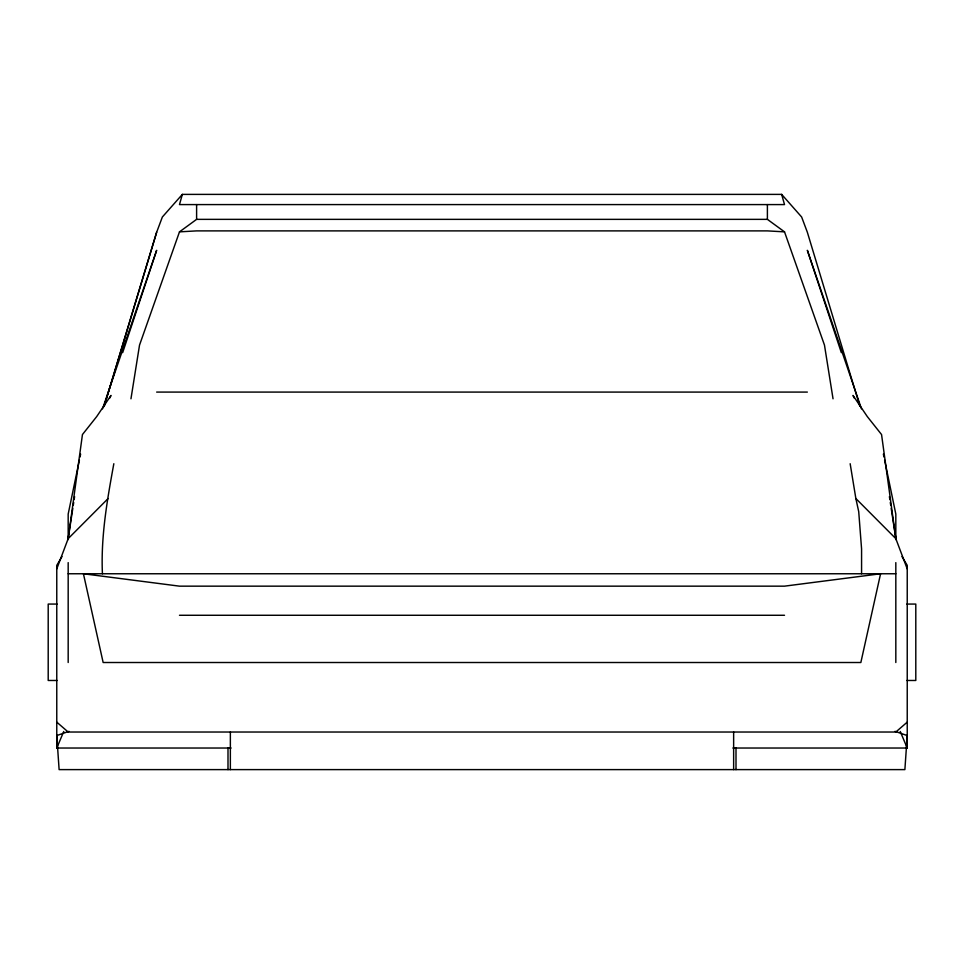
<?xml version="1.0" encoding="UTF-8"?>
<svg xmlns="http://www.w3.org/2000/svg" width="964" height="964" viewBox="0 0 964 964"><rect width="100%" height="100%" fill="white"/><g stroke="black" fill="none" stroke-linecap="round" stroke-linejoin="round"><path stroke-width="1.45" d="M72.806 508.353L68.179 538.647L56.768 568.905M73.252 505.425L73.71 502.497M74.156 499.557L74.602 496.629M130.959 398.807L139.527 345.1L179.485 231.854L196.608 219.358L767.392 219.358L784.515 231.854L824.473 345.1L833.041 398.807M102.425 573.761C100.738 536.623 107.185 500.063 113.836 463.72M79.41 459.949L68.179 514.089L68.179 539.575M80.024 457.02L80.627 454.104M182.341 194.391L179.485 204.585L784.515 204.585L781.659 194.391L182.341 194.391L162.362 217.008L156.65 232.264L104.1 406.302M104.1 406.579L156.65 232.264M122.669 352.607L156.65 250.315L102.521 408.844M231.107 748.028L56.768 748.028L63.757 731.483M109.751 398.084L110.993 395.433L96.713 416.556L82.446 434.547L68.179 538.647L108.137 498.533M62.021 556.529L56.768 565.362L56.768 748.028M907.232 722.132L895.821 732.025L68.179 732.025L56.768 722.132M68.998 731.339L56.768 735.556L59.117 769.609L904.883 769.609L907.232 735.556L895.002 731.339M179.485 231.854L196.608 230.89L767.392 230.89L784.515 231.854M156.65 392.083L807.35 392.083M68.179 573.761L895.821 573.761M57.105 604.067L48.2 604.067L48.2 680.476L57.105 680.476M906.895 604.067L915.8 604.067L915.8 680.476L906.895 680.476M179.485 615.273L784.515 615.273M732.893 748.028L907.232 748.028L907.232 565.362L901.979 556.529M850.164 463.72L855.863 498.533L895.821 538.647L907.232 568.905M781.659 194.391L801.638 217.008L807.35 232.264L859.9 406.302M854.249 398.084L853.007 395.433L867.287 416.556L881.554 434.547L895.821 538.647L891.194 508.353M900.243 731.483L907.232 748.028M861.479 408.844L807.35 250.315L841.331 352.607M855.863 498.533L858.719 511.655L861.575 548.926L861.575 573.761M883.373 454.104L883.976 457.02M884.591 459.949L895.821 514.089L895.821 539.575M889.398 496.629L889.844 499.557M890.29 502.497L890.748 505.425M895.821 562.627L895.821 662.509M767.392 204.585L767.392 219.358M736.002 748.028L736.002 769.609M733.64 732.025L733.64 769.609M230.36 732.025L230.36 769.609M227.998 748.028L227.998 769.609M196.608 204.585L196.608 219.358M68.179 562.627L68.179 662.509M880.578 573.761L860.852 662.509L103.148 662.509L83.422 573.761L179.485 586.16L784.515 586.16L880.578 573.761"/></g></svg>
